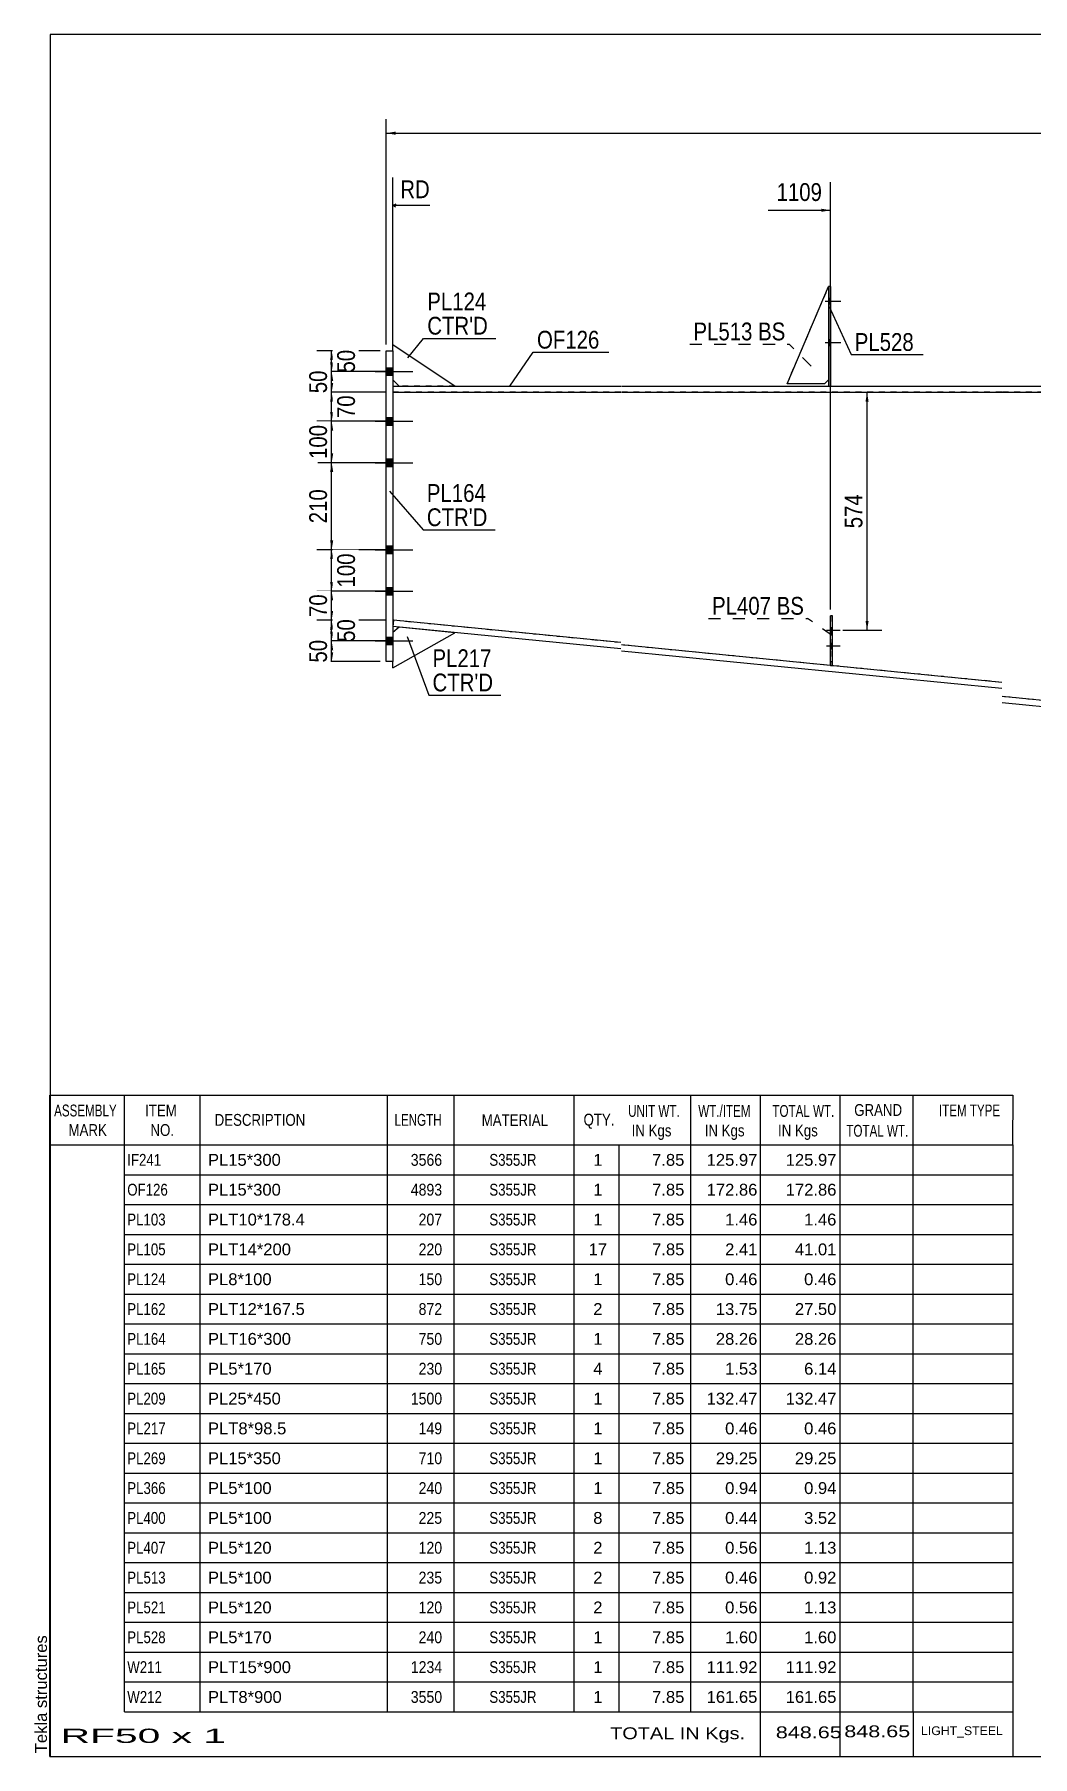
# Model space of a CAD drawing. Header units: millimetres. Extents: x -281 to 121, y -189 to 88.
# Drawn here: x -281.2 to -120.6, y -189.5 to 87.6 of the extents above; entities that cross this region are included whole.
import ezdxf

# ---------------------------------------------------------------- set-up
doc = ezdxf.new("R2010")
doc.units = ezdxf.units.MM
doc.linetypes.add('DXK_LINE_DOT1', pattern=[1.8814, 0.9407, -0.9407])
doc.linetypes.add('DXK_LINE_DOT2', pattern=[3.9198, 1.9599, -1.9599])
doc.styles.add('Arial', font='ARIAL.TTF', dxfattribs={"height": 0.2})
doc.styles.add('Arial Narrow', font='ARIALN.TTF', dxfattribs={"height": 0.2})

# ---------------------------------------------------------------- blocks, each defined once
blk = doc.blocks.new('Unknown-627303065-1211')
at = {"color": 5, "linetype": 'Continuous'}
for p, q in [((121.32, 87.56), (-278.68, 87.56)), ((-278.68, 87.56), (-278.68, -189.44)), ((121.32, -189.44), (121.32, 87.56)), ((-278.68, -189.44), (121.32, -189.44))]:
    blk.add_line(p, q, dxfattribs=at)
at = {"color": 174, "linetype": 'Continuous', "style": 'Arial'}
blk.add_text('Tekla structures', height=1.9102, rotation=90, dxfattribs=at).set_placement((-279.18, -188.94))
blk = doc.blocks.new('Part-627303065-1684 - 1661')
at = {"color": 2, "linetype": 'Continuous'}
for p, q in [((-160.09, 31.33), (-153.42, 47)), ((-154.09, 31.33), (-160.09, 31.33)), ((-153.42, 32), (-154.09, 31.33))]:
    blk.add_line(p, q, dxfattribs=at)
at = {"color": 7, "linetype": 'DXK_LINE_DOT1'}
blk.add_line((-153.42, 47), (-153.42, 32), dxfattribs=at)
blk = doc.blocks.new('Part-627303065-1983 - 1661')
at = {"color": 2, "linetype": 'Continuous'}
for p, q in [((-223.42, -6.68), (-223.52, -7.67)), ((-186.85, -11.29), (-223.52, -7.67)), ((-186.85, -10.28), (-223.42, -6.68)), ((-125.56, -16.67), (-186.75, -10.64)), ((-125.56, -17.68), (-186.75, -11.64)), ((-64.27, -24.99), (-125.46, -18.95)), ((-64.27, -25.99), (-125.46, -19.96)), ((-36.45, -30), (-64.17, -27.27)), ((-36.55, -31), (-64.17, -28.27)), ((-36.45, -30), (-36.55, -31))]:
    blk.add_line(p, q, dxfattribs=at)
blk = doc.blocks.new('Bolt-627303065-1712 - 1661')
at = {"linetype": 'Continuous'}
for points in [[(-153.08, 44.2), (-153.08, 45.13), (-153.42, 45.13), (-153.42, 44.2)], [(-153.08, 44.2), (-153.08, 45.13), (-153.42, 45.13), (-153.42, 44.2)], [(-153.08, 44.2), (-153.08, 45.13), (-153.42, 45.13), (-153.42, 44.2)], [(-153.08, 37.53), (-153.08, 38.47), (-153.42, 38.47), (-153.42, 37.53)], [(-153.08, 37.53), (-153.08, 38.47), (-153.42, 38.47), (-153.42, 37.53)], [(-153.08, 37.53), (-153.08, 38.47), (-153.42, 38.47), (-153.42, 37.53)]]:
    blk.add_hatch(color=3, dxfattribs=at).paths.add_polyline_path(points)
at = {"color": 3, "linetype": 'Continuous'}
for p, q in [((-153.95, 44.67), (-151.42, 44.67)), ((-153.95, 44.67), (-151.42, 44.67)), ((-153.95, 44.67), (-151.42, 44.67)), ((-153.42, 45.13), (-153.08, 45.13)), ((-153.42, 45.13), (-153.08, 45.13)), ((-153.42, 45.13), (-153.08, 45.13)), ((-153.42, 44.2), (-153.08, 44.2)), ((-153.42, 44.2), (-153.08, 44.2)), ((-153.42, 44.2), (-153.08, 44.2)), ((-153.95, 38), (-151.42, 38)), ((-153.95, 38), (-151.42, 38)), ((-153.95, 38), (-151.42, 38)), ((-153.42, 38.47), (-153.08, 38.47)), ((-153.42, 38.47), (-153.08, 38.47)), ((-153.42, 38.47), (-153.08, 38.47)), ((-153.42, 37.53), (-153.08, 37.53)), ((-153.42, 37.53), (-153.08, 37.53)), ((-153.42, 37.53), (-153.08, 37.53))]:
    blk.add_line(p, q, dxfattribs=at)
blk = doc.blocks.new('Bolt-627303065-1714 - 1661')
at = {"linetype": 'Continuous'}
for points in [[(-224.59, 33.93), (-224.59, 32.73), (-223.52, 32.73), (-223.52, 33.93)], [(-224.59, 33.93), (-224.59, 32.73), (-223.52, 32.73), (-223.52, 33.93)], [(-224.59, 25.93), (-224.59, 24.73), (-223.52, 24.73), (-223.52, 25.93)], [(-224.59, 25.93), (-224.59, 24.73), (-223.52, 24.73), (-223.52, 25.93)], [(-224.59, 19.27), (-224.59, 18.07), (-223.52, 18.07), (-223.52, 19.27)], [(-224.59, 19.27), (-224.59, 18.07), (-223.52, 18.07), (-223.52, 19.27)], [(-224.59, 5.27), (-224.59, 4.07), (-223.52, 4.07), (-223.52, 5.27)], [(-224.59, 5.27), (-224.59, 4.07), (-223.52, 4.07), (-223.52, 5.27)], [(-224.59, -1.4), (-224.59, -2.6), (-223.52, -2.6), (-223.52, -1.4)], [(-224.59, -1.4), (-224.59, -2.6), (-223.52, -2.6), (-223.52, -1.4)], [(-224.59, -9.4), (-224.59, -10.6), (-223.52, -10.6), (-223.52, -9.4)], [(-224.59, -9.4), (-224.59, -10.6), (-223.52, -10.6), (-223.52, -9.4)]]:
    blk.add_hatch(color=3, dxfattribs=at).paths.add_polyline_path(points)
at = {"color": 3, "linetype": 'Continuous'}
for p, q in [((-226.37, 33.33), (-220.32, 33.33)), ((-226.37, 33.33), (-220.32, 33.33)), ((-224.59, 33.93), (-223.52, 33.93)), ((-224.59, 33.93), (-223.52, 33.93)), ((-224.59, 32.73), (-223.52, 32.73)), ((-224.59, 32.73), (-223.52, 32.73)), ((-226.37, 25.33), (-220.32, 25.33)), ((-226.37, 25.33), (-220.32, 25.33)), ((-224.59, 25.93), (-223.52, 25.93)), ((-224.59, 25.93), (-223.52, 25.93)), ((-224.59, 24.73), (-223.52, 24.73)), ((-224.59, 24.73), (-223.52, 24.73)), ((-226.37, 18.67), (-220.32, 18.67)), ((-226.37, 18.67), (-220.32, 18.67)), ((-224.59, 19.27), (-223.52, 19.27)), ((-224.59, 19.27), (-223.52, 19.27)), ((-224.59, 18.07), (-223.52, 18.07)), ((-224.59, 18.07), (-223.52, 18.07)), ((-226.37, 4.67), (-220.32, 4.67)), ((-226.37, 4.67), (-220.32, 4.67)), ((-224.59, 5.27), (-223.52, 5.27)), ((-224.59, 5.27), (-223.52, 5.27)), ((-224.59, 4.07), (-223.52, 4.07)), ((-224.59, 4.07), (-223.52, 4.07)), ((-226.37, -2), (-220.32, -2)), ((-226.37, -2), (-220.32, -2)), ((-224.59, -1.4), (-223.52, -1.4)), ((-224.59, -1.4), (-223.52, -1.4)), ((-224.59, -2.6), (-223.52, -2.6)), ((-224.59, -2.6), (-223.52, -2.6)), ((-226.37, -10), (-220.32, -10)), ((-226.37, -10), (-220.32, -10)), ((-224.59, -9.4), (-223.52, -9.4)), ((-224.59, -9.4), (-223.52, -9.4)), ((-224.59, -10.6), (-223.52, -10.6)), ((-224.59, -10.6), (-223.52, -10.6))]:
    blk.add_line(p, q, dxfattribs=at)
blk = doc.blocks.new('Part-627303065-2241 - 1661')
at = {"color": 2, "linetype": 'Continuous'}
for p, q in [((-223.52, 31), (-186.85, 31)), ((-223.52, 31), (-223.52, 30)), ((-186.75, 31), (-125.56, 31)), ((-125.46, 31), (-64.27, 31)), ((-64.17, 31), (53.08, 31)), ((53.08, 31), (53.08, 30)), ((-223.52, 30), (-186.85, 30)), ((-186.75, 30), (-125.56, 30)), ((-125.46, 30), (-64.27, 30)), ((-64.17, 30), (53.08, 30))]:
    blk.add_line(p, q, dxfattribs=at)
blk = doc.blocks.new('Part-627303065-1764 - 1661')
at = {"color": 2, "linetype": 'Continuous'}
for p, q in [((-153.09, -13.95), (-153.09, -5.95)), ((-152.76, -5.95), (-153.09, -5.95)), ((-152.76, -13.95), (-152.76, -5.95)), ((-153.09, -13.95), (-152.76, -13.95))]:
    blk.add_line(p, q, dxfattribs=at)
at = {"color": 7, "linetype": 'DXK_LINE_DOT1'}
blk.add_line((-153.09, -13.29), (-152.76, -13.29), dxfattribs=at)
blk = doc.blocks.new('Part-627303065-2085 - 1661')
at = {"color": 2, "linetype": 'Continuous'}
for p, q in [((-224.59, 36.67), (-223.52, 36.67)), ((-224.59, -13.33), (-224.59, 36.67)), ((-223.52, 36.67), (-223.52, -13.33)), ((-223.52, -13.33), (-224.59, -13.33))]:
    blk.add_line(p, q, dxfattribs=at)
blk = doc.blocks.new('Part-627303065-1988 - 1661')
at = {"color": 2, "linetype": 'Continuous'}
for p, q in [((-153.08, 47), (-153.42, 47)), ((-153.42, 47), (-153.42, 31)), ((-153.08, 47), (-153.09, 31))]:
    blk.add_line(p, q, dxfattribs=at)
at = {"color": 7, "linetype": 'DXK_LINE_DOT1'}
blk.add_line((-153.42, 31), (-153.09, 31), dxfattribs=at)
blk = doc.blocks.new('Bolt-627303065-2243 - 1661')
at = {"color": 3, "linetype": 'DXK_LINE_DOT2'}
for p, q in [((-153.63, -8.28), (-152.76, -8.28)), ((-153.09, -7.82), (-152.76, -7.82)), ((-153.63, -10.82), (-152.76, -10.82)), ((-153.09, -8.75), (-152.76, -8.75)), ((-153.09, -10.35), (-152.76, -10.35)), ((-153.09, -11.29), (-152.76, -11.29))]:
    blk.add_line(p, q, dxfattribs=at)
blk = doc.blocks.new('Part-627303065-2051 - 1661')
at = {"color": 2, "linetype": 'Continuous'}
for p, q in [((-222.52, -7.78), (-223.52, -8.67)), ((-213.57, -8.7), (-222.52, -7.78)), ((-223.52, -14.34), (-213.57, -8.7)), ((-223.52, -14.34), (-223.52, -13.33))]:
    blk.add_line(p, q, dxfattribs=at)
at = {"color": 7, "linetype": 'DXK_LINE_DOT1'}
blk.add_line((-223.52, -8.67), (-223.52, -13.33), dxfattribs=at)
blk = doc.blocks.new('Part-627303065-2056 - 1661')
at = {"color": 2, "linetype": 'Continuous'}
for p, q in [((-223.52, 36.67), (-223.52, 37.67)), ((-223.52, 37.67), (-213.52, 31)), ((-223.52, 32), (-222.52, 31))]:
    blk.add_line(p, q, dxfattribs=at)
at = {"color": 7, "linetype": 'DXK_LINE_DOT1'}
for p, q in [((-223.52, 36.67), (-223.52, 32)), ((-213.52, 31), (-222.52, 31))]:
    blk.add_line(p, q, dxfattribs=at)
blk = doc.blocks.new('Part-627303065-2236 - 1661')
at = {"color": 7, "linetype": 'DXK_LINE_DOT1'}
for p, q in [((-186.85, 30), (-223.52, 30)), ((-223.52, 30), (-223.52, -6.67)), ((-125.56, 30), (-186.75, 30)), ((-64.27, 30), (-125.46, 30)), ((-36.45, 30), (-64.17, 30)), ((-36.45, -30), (-36.45, 30)), ((-186.85, -10.28), (-223.42, -6.68)), ((-125.56, -16.67), (-186.75, -10.64)), ((-64.27, -24.99), (-125.46, -18.95)), ((-36.45, -30), (-64.17, -27.27))]:
    blk.add_line(p, q, dxfattribs=at)
at = {"color": 2, "linetype": 'Continuous'}
blk.add_line((-223.52, -6.67), (-223.42, -6.68), dxfattribs=at)
blk = doc.blocks.new('Bolt-627303065-2244 - 1661')
at = {"linetype": 'Continuous'}
for points in [[(-152.76, -8.75), (-152.76, -7.82), (-153.09, -7.82), (-153.09, -8.75)], [(-152.76, -11.29), (-152.76, -10.35), (-153.09, -10.35), (-153.09, -11.29)]]:
    blk.add_hatch(color=3, dxfattribs=at).paths.add_polyline_path(points)
at = {"color": 3, "linetype": 'Continuous'}
for p, q in [((-153.73, -8.28), (-151.53, -8.28)), ((-153.09, -7.82), (-152.76, -7.82)), ((-153.73, -10.82), (-151.53, -10.82)), ((-153.09, -8.75), (-152.76, -8.75)), ((-153.09, -10.35), (-152.76, -10.35)), ((-153.09, -11.29), (-152.76, -11.29))]:
    blk.add_line(p, q, dxfattribs=at)
blk = doc.blocks.new('Part-627303065-2283 - 1661')
at = {"color": 7, "linetype": 'DXK_LINE_DOT1'}
for p, q in [((-160.09, 31.33), (-153.42, 47)), ((-154.09, 31.33), (-160.09, 31.33)), ((-153.42, 32), (-154.09, 31.33))]:
    blk.add_line(p, q, dxfattribs=at)
blk = doc.blocks.new('Part-627303065-2347 - 1661')
at = {"color": 7, "linetype": 'DXK_LINE_DOT1'}
for p, q in [((-153.09, -5.95), (-153.09, -13.95)), ((-152.76, -5.95), (-153.09, -5.95)), ((-152.76, -13.95), (-152.76, -5.95)), ((-153.09, -13.95), (-152.76, -13.95))]:
    blk.add_line(p, q, dxfattribs=at)
blk = doc.blocks.new('StraightDimension-627303065-11947 - 1661')
at = {"linetype": 'Continuous'}
for points in [[(-147.47, 28.5), (-147.22, 30), (-146.97, 28.5)], [(-146.97, -6.78), (-147.22, -8.28), (-147.47, -6.78)]]:
    blk.add_hatch(color=7, dxfattribs=at).paths.add_polyline_path(points)
at = {"color": 7, "linetype": 'Continuous'}
for p, q in [((-151.14, 30), (-144.82, 30)), ((-147.22, -8.28), (-147.22, 30)), ((-151.14, -8.28), (-144.82, -8.28))]:
    blk.add_line(p, q, dxfattribs=at)
at = {"color": 0}
blk.add_wipeout([(-147.37, 14.2), (-151.57, 14.2), (-151.57, 7.52), (-147.37, 7.52)], dxfattribs=at)
at = {"color": 3, "style": 'Arial Narrow'}
blk.add_text('574', height=2.863, rotation=90.0002, dxfattribs=at).set_placement((-147.97, 8.12))
blk = doc.blocks.new('StraightDimension-627303065-2554 - 1661')
at = {"linetype": 'Continuous'}
for points in [[(-223.09, 71.42), (-224.59, 71.67), (-223.09, 71.92)], [(61.07, 71.92), (62.57, 71.67), (61.07, 71.42)]]:
    blk.add_hatch(color=7, dxfattribs=at).paths.add_polyline_path(points)
at = {"color": 7, "linetype": 'Continuous'}
for p, q in [((-224.59, 37.67), (-224.59, 73.92)), ((62.57, -14.94), (62.57, 73.92)), ((-224.59, 71.67), (62.57, 71.67))]:
    blk.add_line(p, q, dxfattribs=at)
at = {"color": 0}
blk.add_wipeout([(-76.75, 71.82), (-76.75, 76.02), (-85.26, 76.02), (-85.26, 71.82)], dxfattribs=at)
at = {"color": 3, "style": 'Arial Narrow'}
blk.add_text('5052', height=2.863, dxfattribs=at).set_placement((-84.66, 72.42))
blk = doc.blocks.new('StraightDimension-627303065-11194 - 1661')
at = {"linetype": 'Continuous'}
for points in [[(-233.62, 28.5), (-233.37, 30), (-233.12, 28.5)], [(-233.12, 26.83), (-233.37, 25.33), (-233.62, 26.83)]]:
    blk.add_hatch(color=7, dxfattribs=at).paths.add_polyline_path(points)
at = {"color": 7, "linetype": 'Continuous'}
for p, q in [((-224.52, 30), (-235.77, 30)), ((-233.37, 25.33), (-233.37, 30)), ((-224.34, 25.33), (-235.77, 25.33))]:
    blk.add_line(p, q, dxfattribs=at)
at = {"color": 0}
blk.add_wipeout([(-229.02, 30.09), (-233.22, 30.09), (-233.22, 25.24), (-229.02, 25.24)], dxfattribs=at)
at = {"color": 3, "style": 'Arial Narrow'}
blk.add_text('70', height=2.863, rotation=90.0002, dxfattribs=at).set_placement((-229.62, 25.84))
blk = doc.blocks.new('StraightDimension-627303065-11192 - 1661')
at = {"linetype": 'Continuous'}
for points in [[(-233.62, 35.17), (-233.37, 36.67), (-233.12, 35.17)], [(-233.12, 34.83), (-233.37, 33.33), (-233.62, 34.83)]]:
    blk.add_hatch(color=7, dxfattribs=at).paths.add_polyline_path(points)
at = {"color": 7, "linetype": 'Continuous'}
for p, q in [((-225.59, 36.67), (-235.77, 36.67)), ((-233.37, 33.33), (-233.37, 36.67)), ((-223.83, 33.33), (-235.77, 33.33))]:
    blk.add_line(p, q, dxfattribs=at)
at = {"color": 0}
blk.add_wipeout([(-229.02, 37.43), (-233.22, 37.43), (-233.22, 32.57), (-229.02, 32.57)], dxfattribs=at)
at = {"color": 3, "style": 'Arial Narrow'}
blk.add_text('50', height=2.863, rotation=90.0002, dxfattribs=at).set_placement((-229.62, 33.17))
blk = doc.blocks.new('StraightDimension-627303065-11193 - 1661')
at = {"linetype": 'Continuous'}
for points in [[(-233.62, 31.83), (-233.37, 33.33), (-233.12, 31.83)], [(-233.12, 31.5), (-233.37, 30), (-233.62, 31.5)]]:
    blk.add_hatch(color=7, dxfattribs=at).paths.add_polyline_path(points)
at = {"color": 7, "linetype": 'Continuous'}
for p, q in [((-223.83, 33.33), (-235.62, 33.33)), ((-233.37, 30), (-233.37, 33.33)), ((-224.52, 30), (-235.62, 30))]:
    blk.add_line(p, q, dxfattribs=at)
at = {"color": 0}
blk.add_wipeout([(-233.52, 34.09), (-237.72, 34.09), (-237.72, 29.24), (-233.52, 29.24)], dxfattribs=at)
at = {"color": 3, "style": 'Arial Narrow'}
blk.add_text('50', height=2.863, rotation=90.0002, dxfattribs=at).set_placement((-234.12, 29.84))
blk = doc.blocks.new('StraightDimension-627303065-11195 - 1661')
at = {"linetype": 'Continuous'}
for points in [[(-233.62, 23.83), (-233.37, 25.33), (-233.12, 23.83)], [(-233.12, 20.17), (-233.37, 18.67), (-233.62, 20.17)]]:
    blk.add_hatch(color=7, dxfattribs=at).paths.add_polyline_path(points)
at = {"color": 7, "linetype": 'Continuous'}
for p, q in [((-224.34, 25.33), (-235.62, 25.33)), ((-233.37, 18.67), (-233.37, 25.33)), ((-224.34, 18.67), (-235.62, 18.67))]:
    blk.add_line(p, q, dxfattribs=at)
at = {"color": 0}
blk.add_wipeout([(-233.52, 25.34), (-237.72, 25.34), (-237.72, 18.66), (-233.52, 18.66)], dxfattribs=at)
at = {"color": 3, "style": 'Arial Narrow'}
blk.add_text('100', height=2.863, rotation=90.0002, dxfattribs=at).set_placement((-234.12, 19.26))
blk = doc.blocks.new('StraightDimension-627303065-11196 - 1661')
at = {"linetype": 'Continuous'}
for points in [[(-233.62, 17.17), (-233.37, 18.67), (-233.12, 17.17)], [(-233.12, 6.17), (-233.37, 4.67), (-233.62, 6.17)]]:
    blk.add_hatch(color=7, dxfattribs=at).paths.add_polyline_path(points)
at = {"color": 7, "linetype": 'Continuous'}
for p, q in [((-224.34, 18.67), (-235.62, 18.67)), ((-233.37, 4.67), (-233.37, 18.67)), ((-224.34, 4.67), (-235.62, 4.67))]:
    blk.add_line(p, q, dxfattribs=at)
at = {"color": 0}
blk.add_wipeout([(-233.52, 15.01), (-237.72, 15.01), (-237.72, 8.32), (-233.52, 8.32)], dxfattribs=at)
at = {"color": 3, "style": 'Arial Narrow'}
blk.add_text('210', height=2.863, rotation=90.0002, dxfattribs=at).set_placement((-234.12, 8.92))
blk = doc.blocks.new('StraightDimension-627303065-11197 - 1661')
at = {"linetype": 'Continuous'}
for points in [[(-233.62, 3.17), (-233.37, 4.67), (-233.12, 3.17)], [(-233.12, -0.5), (-233.37, -2), (-233.62, -0.5)]]:
    blk.add_hatch(color=7, dxfattribs=at).paths.add_polyline_path(points)
at = {"color": 7, "linetype": 'Continuous'}
for p, q in [((-224.34, 4.67), (-235.77, 4.67)), ((-233.37, -2), (-233.37, 4.67)), ((-224.34, -2), (-235.77, -2))]:
    blk.add_line(p, q, dxfattribs=at)
at = {"color": 0}
blk.add_wipeout([(-229.02, 4.68), (-233.22, 4.68), (-233.22, -2.01), (-229.02, -2.01)], dxfattribs=at)
at = {"color": 3, "style": 'Arial Narrow'}
blk.add_text('100', height=2.863, rotation=90.0002, dxfattribs=at).set_placement((-229.62, -1.41))
blk = doc.blocks.new('StraightDimension-627303065-11198 - 1661')
at = {"linetype": 'Continuous'}
for points in [[(-233.62, -3.5), (-233.37, -2), (-233.12, -3.5)], [(-233.12, -5.17), (-233.37, -6.67), (-233.62, -5.17)]]:
    blk.add_hatch(color=7, dxfattribs=at).paths.add_polyline_path(points)
at = {"color": 7, "linetype": 'Continuous'}
for p, q in [((-224.34, -2), (-235.62, -2)), ((-233.37, -6.67), (-233.37, -2)), ((-224.52, -6.67), (-235.62, -6.67))]:
    blk.add_line(p, q, dxfattribs=at)
at = {"color": 0}
blk.add_wipeout([(-233.52, -1.91), (-237.72, -1.91), (-237.72, -6.76), (-233.52, -6.76)], dxfattribs=at)
at = {"color": 3, "style": 'Arial Narrow'}
blk.add_text('70', height=2.863, rotation=90.0002, dxfattribs=at).set_placement((-234.12, -6.16))
blk = doc.blocks.new('StraightDimension-627303065-11199 - 1661')
at = {"linetype": 'Continuous'}
for points in [[(-233.62, -8.17), (-233.37, -6.67), (-233.12, -8.17)], [(-233.12, -8.5), (-233.37, -10), (-233.62, -8.5)]]:
    blk.add_hatch(color=7, dxfattribs=at).paths.add_polyline_path(points)
at = {"color": 7, "linetype": 'Continuous'}
for p, q in [((-224.52, -6.67), (-235.77, -6.67)), ((-233.37, -10), (-233.37, -6.67)), ((-224.34, -10), (-235.77, -10))]:
    blk.add_line(p, q, dxfattribs=at)
at = {"color": 0}
blk.add_wipeout([(-229.02, -5.91), (-233.22, -5.91), (-233.22, -10.76), (-229.02, -10.76)], dxfattribs=at)
at = {"color": 3, "style": 'Arial Narrow'}
blk.add_text('50', height=2.863, rotation=90.0002, dxfattribs=at).set_placement((-229.62, -10.16))
blk = doc.blocks.new('StraightDimension-627303065-11200 - 1661')
at = {"linetype": 'Continuous'}
for points in [[(-233.62, -11.5), (-233.37, -10), (-233.12, -11.5)], [(-233.12, -11.83), (-233.37, -13.33), (-233.62, -11.83)]]:
    blk.add_hatch(color=7, dxfattribs=at).paths.add_polyline_path(points)
at = {"color": 7, "linetype": 'Continuous'}
for p, q in [((-224.34, -10), (-235.62, -10)), ((-233.37, -13.33), (-233.37, -10)), ((-225.59, -13.33), (-235.62, -13.33))]:
    blk.add_line(p, q, dxfattribs=at)
at = {"color": 0}
blk.add_wipeout([(-233.52, -9.24), (-237.72, -9.24), (-237.72, -14.09), (-233.52, -14.09)], dxfattribs=at)
at = {"color": 3, "style": 'Arial Narrow'}
blk.add_text('50', height=2.863, rotation=90.0002, dxfattribs=at).set_placement((-234.12, -13.49))
blk = doc.blocks.new('StraightDimension-627303065-11883 - 1661')
at = {"linetype": 'Continuous'}
blk.add_hatch(color=7, dxfattribs=at).paths.add_polyline_path([(-154.59, 59.52), (-153.09, 59.27), (-154.59, 59.02)])
at = {"color": 7, "linetype": 'Continuous'}
for p, q in [((-153.09, -4.95), (-153.09, 63.77)), ((-163.15, 59.27), (-153.09, 59.27))]:
    blk.add_line(p, q, dxfattribs=at)
at = {"color": 0, "linetype": 'Continuous'}
blk.add_wipeout([(-216.99, 60.62), (-216.99, 64.82), (-222.93, 64.82), (-222.93, 60.62)], dxfattribs=at)
at = {"color": 7, "linetype": 'Continuous'}
for p, q in [((-223.52, 37.67), (-223.52, 64.52)), ((-223.02, 60.27), (-223.52, 60.02)), ((-223.02, 59.77), (-223.52, 60.02)), ((-217.59, 60.02), (-223.52, 60.02))]:
    blk.add_line(p, q, dxfattribs=at)
at = {"color": 3, "linetype": 'Continuous', "style": 'Arial Narrow'}
blk.add_text('RD', height=2.863, dxfattribs=at).set_placement((-222.33, 61.22))
at = {"color": 0}
blk.add_wipeout([(-153.87, 60.17), (-153.87, 64.37), (-162.38, 64.37), (-162.38, 60.17)], dxfattribs=at)
at = {"color": 3, "style": 'Arial Narrow'}
blk.add_text('1109', height=2.863, dxfattribs=at).set_placement((-161.78, 60.77))
blk = doc.blocks.new('CBS_BOM-627303065-15359')
at = {"color": 7, "linetype": 'Continuous'}
for p, q in [((-278.72, -91.07), (-278.72, -83.07)), ((-278.71, -83.07), (-123.79, -83.07)), ((-266.72, -91.07), (-266.72, -83.07)), ((-254.53, -91.07), (-254.53, -83.07)), ((-224.36, -91.07), (-224.36, -83.07)), ((-213.68, -91.07), (-213.68, -83.07)), ((-194.36, -91.07), (-194.36, -83.07)), ((-175.56, -91.07), (-175.56, -83.07)), ((-164.35, -91.07), (-164.35, -83.07)), ((-151.57, -91.07), (-151.57, -83.07)), ((-139.81, -91.07), (-139.81, -83.07)), ((-123.79, -83.08), (-123.8, -91.06)), ((-278.72, -91.07), (-123.79, -91.07)), ((-278.72, -95.87), (-278.72, -91.07)), ((-266.72, -95.87), (-266.72, -91.07)), ((-254.53, -95.87), (-254.53, -91.07)), ((-224.36, -95.87), (-224.36, -91.07)), ((-213.68, -95.87), (-213.68, -91.07)), ((-194.36, -95.87), (-194.36, -91.07)), ((-187.1, -95.87), (-187.1, -91.07)), ((-175.56, -95.87), (-175.56, -91.07)), ((-164.35, -95.87), (-164.35, -91.07)), ((-151.57, -95.87), (-151.57, -91.07)), ((-139.8, -95.87), (-139.8, -91.07)), ((-123.79, -91.08), (-123.79, -95.87)), ((-278.72, -100.67), (-278.72, -95.87)), ((-266.72, -95.87), (-123.79, -95.87)), ((-266.72, -100.67), (-266.72, -95.87)), ((-254.53, -100.67), (-254.53, -95.87)), ((-224.36, -100.67), (-224.36, -95.87)), ((-213.68, -100.67), (-213.68, -95.87)), ((-194.36, -100.67), (-194.36, -95.87)), ((-187.1, -100.67), (-187.1, -95.87)), ((-175.56, -100.67), (-175.56, -95.87)), ((-164.35, -100.67), (-164.35, -95.87)), ((-151.57, -100.67), (-151.57, -95.87)), ((-139.8, -100.67), (-139.8, -95.87)), ((-123.79, -95.88), (-123.79, -100.67)), ((-278.72, -105.47), (-278.72, -100.67)), ((-266.72, -100.67), (-123.79, -100.67)), ((-266.72, -105.47), (-266.72, -100.67)), ((-254.53, -105.47), (-254.53, -100.67)), ((-224.36, -105.47), (-224.36, -100.67)), ((-213.68, -105.47), (-213.68, -100.67)), ((-194.36, -105.47), (-194.36, -100.67)), ((-187.1, -105.47), (-187.1, -100.67)), ((-175.56, -105.47), (-175.56, -100.67)), ((-164.35, -105.47), (-164.35, -100.67)), ((-151.57, -105.47), (-151.57, -100.67)), ((-139.8, -105.47), (-139.8, -100.67)), ((-123.79, -100.68), (-123.79, -105.47)), ((-278.72, -110.27), (-278.72, -105.47)), ((-266.72, -105.47), (-123.79, -105.47)), ((-266.72, -110.27), (-266.72, -105.47)), ((-254.53, -110.27), (-254.53, -105.47)), ((-224.36, -110.27), (-224.36, -105.47)), ((-213.68, -110.27), (-213.68, -105.47)), ((-194.36, -110.27), (-194.36, -105.47)), ((-187.1, -110.27), (-187.1, -105.47)), ((-175.56, -110.27), (-175.56, -105.47)), ((-164.35, -110.27), (-164.35, -105.47)), ((-151.57, -110.27), (-151.57, -105.47)), ((-139.8, -110.27), (-139.8, -105.47)), ((-123.79, -105.48), (-123.79, -110.27)), ((-278.72, -115.07), (-278.72, -110.27)), ((-266.72, -110.27), (-123.79, -110.27)), ((-266.72, -115.07), (-266.72, -110.27)), ((-254.53, -115.07), (-254.53, -110.27)), ((-224.36, -115.07), (-224.36, -110.27)), ((-213.68, -115.07), (-213.68, -110.27)), ((-194.36, -115.07), (-194.36, -110.27)), ((-187.1, -115.07), (-187.1, -110.27)), ((-175.56, -115.07), (-175.56, -110.27)), ((-164.35, -115.07), (-164.35, -110.27)), ((-151.57, -115.07), (-151.57, -110.27)), ((-139.8, -115.07), (-139.8, -110.27)), ((-123.79, -110.28), (-123.79, -115.07)), ((-278.72, -119.87), (-278.72, -115.07)), ((-266.72, -115.07), (-123.79, -115.07)), ((-266.72, -119.87), (-266.72, -115.07)), ((-254.53, -119.87), (-254.53, -115.07)), ((-224.36, -119.87), (-224.36, -115.07)), ((-213.68, -119.87), (-213.68, -115.07)), ((-194.36, -119.87), (-194.36, -115.07)), ((-187.1, -119.87), (-187.1, -115.07)), ((-175.56, -119.87), (-175.56, -115.07)), ((-164.35, -119.87), (-164.35, -115.07)), ((-151.57, -119.87), (-151.57, -115.07)), ((-139.8, -119.87), (-139.8, -115.07)), ((-123.79, -115.08), (-123.79, -119.87)), ((-278.72, -124.67), (-278.72, -119.87)), ((-266.72, -119.87), (-123.79, -119.87)), ((-266.72, -124.67), (-266.72, -119.87)), ((-254.53, -124.67), (-254.53, -119.87)), ((-224.36, -124.67), (-224.36, -119.87)), ((-213.68, -124.67), (-213.68, -119.87)), ((-194.36, -124.67), (-194.36, -119.87)), ((-187.1, -124.67), (-187.1, -119.87)), ((-175.56, -124.67), (-175.56, -119.87)), ((-164.35, -124.67), (-164.35, -119.87)), ((-151.57, -124.67), (-151.57, -119.87)), ((-139.8, -124.67), (-139.8, -119.87)), ((-123.79, -119.88), (-123.79, -124.67)), ((-278.72, -129.47), (-278.72, -124.67)), ((-266.72, -124.67), (-123.79, -124.67)), ((-266.72, -129.47), (-266.72, -124.67)), ((-254.53, -129.47), (-254.53, -124.67)), ((-224.36, -129.47), (-224.36, -124.67)), ((-213.68, -129.47), (-213.68, -124.67)), ((-194.36, -129.47), (-194.36, -124.67)), ((-187.1, -129.47), (-187.1, -124.67)), ((-175.56, -129.47), (-175.56, -124.67)), ((-164.35, -129.47), (-164.35, -124.67)), ((-151.57, -129.47), (-151.57, -124.67)), ((-139.8, -129.47), (-139.8, -124.67)), ((-123.79, -124.68), (-123.79, -129.47)), ((-278.72, -134.27), (-278.72, -129.47)), ((-266.72, -129.47), (-123.79, -129.47)), ((-266.72, -134.27), (-266.72, -129.47)), ((-254.53, -134.27), (-254.53, -129.47)), ((-224.36, -134.27), (-224.36, -129.47)), ((-213.68, -134.27), (-213.68, -129.47)), ((-194.36, -134.27), (-194.36, -129.47)), ((-187.1, -134.27), (-187.1, -129.47)), ((-175.56, -134.27), (-175.56, -129.47)), ((-164.35, -134.27), (-164.35, -129.47)), ((-151.57, -134.27), (-151.57, -129.47)), ((-139.8, -134.27), (-139.8, -129.47)), ((-123.79, -129.48), (-123.79, -134.27)), ((-278.72, -139.07), (-278.72, -134.27)), ((-266.72, -134.27), (-123.79, -134.27)), ((-266.72, -139.07), (-266.72, -134.27)), ((-254.53, -139.07), (-254.53, -134.27)), ((-224.36, -139.07), (-224.36, -134.27)), ((-213.68, -139.07), (-213.68, -134.27)), ((-194.36, -139.07), (-194.36, -134.27)), ((-187.1, -139.07), (-187.1, -134.27)), ((-175.56, -139.07), (-175.56, -134.27)), ((-164.35, -139.07), (-164.35, -134.27)), ((-151.57, -139.07), (-151.57, -134.27)), ((-139.8, -139.07), (-139.8, -134.27)), ((-123.79, -134.28), (-123.79, -139.07)), ((-278.72, -143.87), (-278.72, -139.07)), ((-266.72, -139.07), (-123.79, -139.07)), ((-266.72, -143.87), (-266.72, -139.07)), ((-254.53, -143.87), (-254.53, -139.07)), ((-224.36, -143.87), (-224.36, -139.07)), ((-213.68, -143.87), (-213.68, -139.07)), ((-194.36, -143.87), (-194.36, -139.07)), ((-187.1, -143.87), (-187.1, -139.07)), ((-175.56, -143.87), (-175.56, -139.07)), ((-164.35, -143.87), (-164.35, -139.07)), ((-151.57, -143.87), (-151.57, -139.07)), ((-139.8, -143.87), (-139.8, -139.07)), ((-123.79, -139.08), (-123.79, -143.87)), ((-278.72, -148.67), (-278.72, -143.87)), ((-266.72, -143.87), (-123.79, -143.87)), ((-266.72, -148.67), (-266.72, -143.87)), ((-254.53, -148.67), (-254.53, -143.87)), ((-224.36, -148.67), (-224.36, -143.87)), ((-213.68, -148.67), (-213.68, -143.87)), ((-194.36, -148.67), (-194.36, -143.87)), ((-187.1, -148.67), (-187.1, -143.87)), ((-175.56, -148.67), (-175.56, -143.87)), ((-164.35, -148.67), (-164.35, -143.87)), ((-151.57, -148.67), (-151.57, -143.87)), ((-139.8, -148.67), (-139.8, -143.87)), ((-123.79, -143.88), (-123.79, -148.67)), ((-278.72, -153.47), (-278.72, -148.67)), ((-266.72, -148.67), (-123.79, -148.67)), ((-266.72, -153.47), (-266.72, -148.67)), ((-254.53, -153.47), (-254.53, -148.67)), ((-224.36, -153.47), (-224.36, -148.67)), ((-213.68, -153.47), (-213.68, -148.67)), ((-194.36, -153.47), (-194.36, -148.67)), ((-187.1, -153.47), (-187.1, -148.67)), ((-175.56, -153.47), (-175.56, -148.67)), ((-164.35, -153.47), (-164.35, -148.67)), ((-151.57, -153.47), (-151.57, -148.67)), ((-139.8, -153.47), (-139.8, -148.67)), ((-123.79, -148.68), (-123.79, -153.47)), ((-278.72, -158.27), (-278.72, -153.47)), ((-266.72, -153.47), (-123.79, -153.47)), ((-266.72, -158.27), (-266.72, -153.47)), ((-254.53, -158.27), (-254.53, -153.47)), ((-224.36, -158.27), (-224.36, -153.47)), ((-213.68, -158.27), (-213.68, -153.47)), ((-194.36, -158.27), (-194.36, -153.47)), ((-187.1, -158.27), (-187.1, -153.47)), ((-175.56, -158.27), (-175.56, -153.47)), ((-164.35, -158.27), (-164.35, -153.47)), ((-151.57, -158.27), (-151.57, -153.47)), ((-139.8, -158.27), (-139.8, -153.47)), ((-123.79, -153.48), (-123.79, -158.27)), ((-278.72, -163.07), (-278.72, -158.27)), ((-266.72, -158.27), (-123.79, -158.27)), ((-266.72, -163.07), (-266.72, -158.27)), ((-254.53, -163.07), (-254.53, -158.27)), ((-224.36, -163.07), (-224.36, -158.27)), ((-213.68, -163.07), (-213.68, -158.27)), ((-194.36, -163.07), (-194.36, -158.27)), ((-187.1, -163.07), (-187.1, -158.27)), ((-175.56, -163.07), (-175.56, -158.27)), ((-164.35, -163.07), (-164.35, -158.27)), ((-151.57, -163.07), (-151.57, -158.27)), ((-139.8, -163.07), (-139.8, -158.27)), ((-123.79, -158.28), (-123.79, -163.07)), ((-278.72, -167.87), (-278.72, -163.07)), ((-266.72, -163.07), (-123.79, -163.07)), ((-266.72, -167.87), (-266.72, -163.07)), ((-254.53, -167.87), (-254.53, -163.07)), ((-224.36, -167.87), (-224.36, -163.07)), ((-213.68, -167.87), (-213.68, -163.07)), ((-194.36, -167.87), (-194.36, -163.07)), ((-187.1, -167.87), (-187.1, -163.07)), ((-175.56, -167.87), (-175.56, -163.07)), ((-164.35, -167.87), (-164.35, -163.07)), ((-151.57, -167.87), (-151.57, -163.07)), ((-139.8, -167.87), (-139.8, -163.07)), ((-123.79, -163.08), (-123.79, -167.87)), ((-278.72, -172.67), (-278.72, -167.87)), ((-266.72, -167.87), (-123.79, -167.87)), ((-266.72, -172.67), (-266.72, -167.87)), ((-254.53, -172.67), (-254.53, -167.87)), ((-224.36, -172.67), (-224.36, -167.87)), ((-213.68, -172.67), (-213.68, -167.87)), ((-194.36, -172.67), (-194.36, -167.87)), ((-187.1, -172.67), (-187.1, -167.87)), ((-175.56, -172.67), (-175.56, -167.87)), ((-164.35, -172.67), (-164.35, -167.87)), ((-151.57, -172.67), (-151.57, -167.87)), ((-139.8, -172.67), (-139.8, -167.87)), ((-123.79, -167.88), (-123.79, -172.67)), ((-278.72, -177.47), (-278.72, -172.67)), ((-266.72, -172.67), (-123.79, -172.67)), ((-266.72, -177.47), (-266.72, -172.67)), ((-254.53, -177.47), (-254.53, -172.67)), ((-224.36, -177.47), (-224.36, -172.67)), ((-213.68, -177.47), (-213.68, -172.67)), ((-194.36, -177.47), (-194.36, -172.67)), ((-187.1, -177.47), (-187.1, -172.67)), ((-175.56, -177.47), (-175.56, -172.67)), ((-164.35, -177.47), (-164.35, -172.67)), ((-151.57, -177.47), (-151.57, -172.67)), ((-139.8, -177.47), (-139.8, -172.67)), ((-123.79, -172.68), (-123.79, -177.47)), ((-278.72, -182.27), (-278.72, -177.47)), ((-266.72, -177.47), (-123.79, -177.47)), ((-266.72, -182.27), (-266.72, -177.47)), ((-254.53, -182.27), (-254.53, -177.47)), ((-224.36, -182.27), (-224.36, -177.47)), ((-213.68, -182.27), (-213.68, -177.47)), ((-194.36, -182.27), (-194.36, -177.47)), ((-187.1, -182.27), (-187.1, -177.47)), ((-175.56, -182.27), (-175.56, -177.47)), ((-164.35, -182.27), (-164.35, -177.47)), ((-151.57, -182.27), (-151.57, -177.47)), ((-139.8, -182.27), (-139.8, -177.47)), ((-123.79, -177.48), (-123.79, -182.27)), ((-278.72, -189.47), (-278.72, -182.29)), ((-266.72, -182.27), (-123.79, -182.27)), ((-164.35, -189.47), (-164.35, -182.29)), ((-151.57, -189.47), (-151.57, -182.29)), ((-139.76, -189.47), (-139.76, -182.29)), ((-123.79, -182.27), (-123.79, -189.47)), ((-278.72, -189.47), (-123.79, -189.47))]:
    blk.add_line(p, q, dxfattribs=at)
at = {"color": 3, "linetype": 'Continuous', "style": 'Arial'}
for s, height, width, p in [('ASSEMBLY', 1.91, 0.7, (-278.03, -86.5)), ('ITEM', 1.91, 0.8, (-263.39, -86.5)), ('UNIT WT.', 1.91, 0.7, (-185.67, -86.57)), ('WT./ITEM', 1.91, 0.7, (-174.38, -86.57)), ('TOTAL WT.', 1.91, 0.7, (-162.45, -86.57)), ('GRAND', 1.91, 0.8, (-149.29, -86.42)), ('ITEM TYPE', 1.91, 0.7, (-135.66, -86.49)), ('MARK', 1.91, 0.8, (-275.71, -89.64)), ('NO.', 1.91, 0.8, (-262.53, -89.64)), ('DESCRIPTION', 1.9102, 0.8, (-252.2, -88.01)), ('LENGTH', 1.91, 0.7, (-223.26, -88.01)), ('MATERIAL', 1.91, 0.8, (-209.23, -88.05)), ('QTY.', 1.91, 0.8, (-192.84, -87.97)), ('IN Kgs', 1.91, 0.8, (-185.1, -89.71)), ('IN Kgs', 1.91, 0.8, (-173.34, -89.71)), ('IN Kgs', 1.91, 0.8, (-161.55, -89.71)), ('TOTAL WT.', 1.91, 0.7, (-150.55, -89.76))]:
    blk.add_text(s, height=height, dxfattribs=dict(at, width=width)).set_placement(p)
at = {"color": 7, "linetype": 'Continuous', "style": 'Arial'}
for s, width, p in [('IF241', 0.8, (-266.26, -94.44)), ('3566', 0.85, (-220.64, -94.44)), ('S355JR', 0.8, (-208, -94.44)), ('OF126', 0.8, (-266.26, -99.24)), ('4893', 0.85, (-220.64, -99.24)), ('S355JR', 0.8, (-208, -99.24)), ('PL103', 0.8, (-266.26, -104.04)), ('207', 0.85, (-219.38, -104.04)), ('S355JR', 0.8, (-208, -104.04)), ('PL105', 0.8, (-266.26, -108.84)), ('220', 0.85, (-219.38, -108.84)), ('S355JR', 0.8, (-208, -108.84)), ('PL124', 0.8, (-266.26, -113.64)), ('150', 0.85, (-219.38, -113.64)), ('S355JR', 0.8, (-208, -113.64)), ('PL162', 0.8, (-266.26, -118.44)), ('872', 0.85, (-219.38, -118.44)), ('S355JR', 0.8, (-208, -118.44)), ('PL164', 0.8, (-266.26, -123.24)), ('750', 0.85, (-219.38, -123.24)), ('S355JR', 0.8, (-208, -123.24)), ('PL165', 0.8, (-266.26, -128.04)), ('230', 0.85, (-219.38, -128.04)), ('S355JR', 0.8, (-208, -128.04)), ('PL209', 0.8, (-266.26, -132.84)), ('1500', 0.85, (-220.64, -132.84)), ('S355JR', 0.8, (-208, -132.84)), ('PL217', 0.8, (-266.26, -137.64)), ('149', 0.85, (-219.38, -137.64)), ('S355JR', 0.8, (-208, -137.64)), ('PL269', 0.8, (-266.26, -142.44)), ('710', 0.85, (-219.38, -142.44)), ('S355JR', 0.8, (-208, -142.44)), ('PL366', 0.8, (-266.26, -147.24)), ('240', 0.85, (-219.38, -147.24)), ('S355JR', 0.8, (-208, -147.24)), ('PL400', 0.8, (-266.26, -152.04)), ('225', 0.85, (-219.38, -152.04)), ('S355JR', 0.8, (-208, -152.04)), ('PL407', 0.8, (-266.26, -156.84)), ('120', 0.85, (-219.38, -156.84)), ('S355JR', 0.8, (-208, -156.84)), ('PL513', 0.8, (-266.26, -161.64)), ('235', 0.85, (-219.38, -161.64)), ('S355JR', 0.8, (-208, -161.64)), ('PL521', 0.8, (-266.26, -166.44)), ('120', 0.85, (-219.38, -166.44)), ('S355JR', 0.8, (-208, -166.44)), ('PL528', 0.8, (-266.26, -171.24)), ('240', 0.85, (-219.38, -171.24)), ('S355JR', 0.8, (-208, -171.24)), ('W211', 0.8, (-266.26, -176.04)), ('1234', 0.85, (-220.64, -176.04)), ('S355JR', 0.8, (-208, -176.04)), ('W212', 0.8, (-266.26, -180.84)), ('3550', 0.85, (-220.64, -180.84)), ('S355JR', 0.8, (-208, -180.84))]:
    blk.add_text(s, height=1.91, dxfattribs=dict(at, width=width)).set_placement(p)
for s, height, p in [('PL15*300', 1.91, (-253.27, -94.44)), ('1', 1.91, (-191.28, -94.44)), ('7.85', 1.91, (-181.81, -94.44)), ('125.97', 1.91, (-173.03, -94.44)), ('125.97', 1.91, (-160.31, -94.44)), ('PL15*300', 1.91, (-253.27, -99.24)), ('1', 1.91, (-191.28, -99.24)), ('7.85', 1.91, (-181.81, -99.24)), ('172.86', 1.91, (-173.03, -99.24)), ('172.86', 1.91, (-160.31, -99.24)), ('PLT10*178.4', 1.9102, (-253.27, -104.04)), ('1', 1.91, (-191.28, -104.04)), ('7.85', 1.91, (-181.81, -104.04)), ('1.46', 1.91, (-170.06, -104.04)), ('1.46', 1.91, (-157.35, -104.04)), ('PLT14*200', 1.91, (-253.27, -108.84)), ('17', 1.91, (-192.02, -108.84)), ('7.85', 1.91, (-181.81, -108.84)), ('2.41', 1.91, (-170.06, -108.84)), ('41.01', 1.91, (-158.83, -108.84)), ('PL8*100', 1.91, (-253.27, -113.64)), ('1', 1.91, (-191.28, -113.64)), ('7.85', 1.91, (-181.81, -113.64)), ('0.46', 1.91, (-170.06, -113.64)), ('0.46', 1.91, (-157.35, -113.64)), ('PLT12*167.5', 1.9102, (-253.27, -118.44)), ('2', 1.91, (-191.28, -118.44)), ('7.85', 1.91, (-181.81, -118.44)), ('13.75', 1.91, (-171.55, -118.44)), ('27.50', 1.91, (-158.83, -118.44)), ('PLT16*300', 1.91, (-253.27, -123.24)), ('1', 1.91, (-191.28, -123.24)), ('7.85', 1.91, (-181.81, -123.24)), ('28.26', 1.91, (-171.55, -123.24)), ('28.26', 1.91, (-158.83, -123.24)), ('PL5*170', 1.91, (-253.27, -128.04)), ('4', 1.91, (-191.28, -128.04)), ('7.85', 1.91, (-181.81, -128.04)), ('1.53', 1.91, (-170.06, -128.04)), ('6.14', 1.91, (-157.35, -128.04)), ('PL25*450', 1.91, (-253.27, -132.84)), ('1', 1.91, (-191.28, -132.84)), ('7.85', 1.91, (-181.81, -132.84)), ('132.47', 1.91, (-173.03, -132.84)), ('132.47', 1.91, (-160.31, -132.84)), ('PLT8*98.5', 1.91, (-253.27, -137.64)), ('1', 1.91, (-191.28, -137.64)), ('7.85', 1.91, (-181.81, -137.64)), ('0.46', 1.91, (-170.06, -137.64)), ('0.46', 1.91, (-157.35, -137.64)), ('PL15*350', 1.91, (-253.27, -142.44)), ('1', 1.91, (-191.28, -142.44)), ('7.85', 1.91, (-181.81, -142.44)), ('29.25', 1.91, (-171.55, -142.44)), ('29.25', 1.91, (-158.83, -142.44)), ('PL5*100', 1.91, (-253.27, -147.24)), ('1', 1.91, (-191.28, -147.24)), ('7.85', 1.91, (-181.81, -147.24)), ('0.94', 1.91, (-170.06, -147.24)), ('0.94', 1.91, (-157.35, -147.24)), ('PL5*100', 1.91, (-253.27, -152.04)), ('8', 1.91, (-191.28, -152.04)), ('7.85', 1.91, (-181.81, -152.04)), ('0.44', 1.91, (-170.06, -152.04)), ('3.52', 1.91, (-157.35, -152.04)), ('PL5*120', 1.91, (-253.27, -156.84)), ('2', 1.91, (-191.28, -156.84)), ('7.85', 1.91, (-181.81, -156.84)), ('0.56', 1.91, (-170.06, -156.84)), ('1.13', 1.91, (-157.35, -156.84)), ('PL5*100', 1.91, (-253.27, -161.64)), ('2', 1.91, (-191.28, -161.64)), ('7.85', 1.91, (-181.81, -161.64)), ('0.46', 1.91, (-170.06, -161.64)), ('0.92', 1.91, (-157.35, -161.64)), ('PL5*120', 1.91, (-253.27, -166.44)), ('2', 1.91, (-191.28, -166.44)), ('7.85', 1.91, (-181.81, -166.44)), ('0.56', 1.91, (-170.06, -166.44)), ('1.13', 1.91, (-157.35, -166.44)), ('PL5*170', 1.91, (-253.27, -171.24)), ('1', 1.91, (-191.28, -171.24)), ('7.85', 1.91, (-181.81, -171.24)), ('1.60', 1.91, (-170.06, -171.24)), ('1.60', 1.91, (-157.35, -171.24)), ('PLT15*900', 1.91, (-253.27, -176.04)), ('1', 1.91, (-191.28, -176.04)), ('7.85', 1.91, (-181.81, -176.04)), ('111.92', 1.91, (-173.03, -176.04)), ('111.92', 1.91, (-160.31, -176.04)), ('PLT8*900', 1.91, (-253.27, -180.84)), ('1', 1.91, (-191.28, -180.84)), ('7.85', 1.91, (-181.81, -180.84)), ('161.65', 1.91, (-173.03, -180.84)), ('161.65', 1.91, (-160.31, -180.84))]:
    blk.add_text(s, height=height, dxfattribs=at).set_placement(p)
at = {"color": 6, "linetype": 'Continuous', "style": 'Arial'}
for s, height, width, p in [('RF50 x 1', 2.292, 2.05, (-276.99, -187.28)), ('TOTAL IN Kgs.', 1.9102, 1.2, (-188.56, -186.68)), ('848.65', 1.91, 1.3, (-161.9, -186.53)), ('848.65', 1.91, 1.3, (-150.89, -186.37))]:
    blk.add_text(s, height=height, dxfattribs=dict(at, width=width)).set_placement(p)
blk.add_text('LIGHT_STEEL', height=1.4135, dxfattribs=at).set_placement((-138.54, -186.02))
blk = doc.blocks.new('Mark-627303065-2047 - 1661')
at = {"color": 0}
blk.add_wipeout([(-207.64, -14.22), (-207.64, -11.22), (-217.14, -11.22), (-217.14, -14.22)], dxfattribs=at)
blk.add_wipeout([(-207.64, -14.22), (-207.64, -11.22), (-217.14, -11.22), (-217.14, -14.22)], dxfattribs=at)
blk.add_wipeout([(-207.39, -18.12), (-207.39, -15.12), (-217.14, -15.12), (-217.14, -18.12)], dxfattribs=at)
blk.add_wipeout([(-207.39, -18.12), (-207.39, -15.12), (-217.14, -15.12), (-217.14, -18.12)], dxfattribs=at)
at = {"color": 7, "linetype": 'Continuous'}
for p, q in [((-221.2, -9.31), (-217.74, -18.72)), ((-217.74, -18.72), (-206.14, -18.72))]:
    blk.add_line(p, q, dxfattribs=at)
at = {"color": 3, "style": 'Arial Narrow'}
blk.add_text('PL217', height=2.863, dxfattribs=at).set_placement((-217.14, -14.22))
at = {"color": 1, "style": 'Arial Narrow'}
blk.add_text("CTR'D", height=2.863, dxfattribs=at).set_placement((-217.14, -18.12))
blk = doc.blocks.new('Mark-627303065-2237 - 1661')
at = {"color": 0}
blk.add_wipeout([(-190.28, 37.02), (-190.28, 40.02), (-200.33, 40.02), (-200.33, 37.02)], dxfattribs=at)
blk.add_wipeout([(-190.28, 37.02), (-190.28, 40.02), (-200.33, 40.02), (-200.33, 37.02)], dxfattribs=at)
at = {"color": 7, "linetype": 'Continuous'}
for p, q in [((-204.7, 31), (-200.93, 36.42)), ((-200.93, 36.42), (-188.78, 36.42))]:
    blk.add_line(p, q, dxfattribs=at)
at = {"color": 3, "style": 'Arial Narrow'}
blk.add_text('OF126', height=2.863, dxfattribs=at).set_placement((-200.33, 37.02))
blk = doc.blocks.new('Mark-627303065-1984 - 1661')
at = {"color": 0}
blk.add_wipeout([(-139.69, 36.65), (-139.69, 39.65), (-149.2, 39.65), (-149.2, 36.65)], dxfattribs=at)
blk.add_wipeout([(-139.69, 36.65), (-139.69, 39.65), (-149.2, 39.65), (-149.2, 36.65)], dxfattribs=at)
at = {"color": 7, "linetype": 'Continuous'}
for p, q in [((-153.33, 43.78), (-149.8, 36.05)), ((-149.8, 36.05), (-138.19, 36.05))]:
    blk.add_line(p, q, dxfattribs=at)
at = {"color": 3, "style": 'Arial Narrow'}
blk.add_text('PL528', height=2.863, dxfattribs=at).set_placement((-149.2, 36.65))
blk = doc.blocks.new('Mark-627303065-2052 - 1661')
at = {"color": 0}
blk.add_wipeout([(-208.47, 43.17), (-208.47, 46.17), (-217.98, 46.17), (-217.98, 43.17)], dxfattribs=at)
blk.add_wipeout([(-208.47, 43.17), (-208.47, 46.17), (-217.98, 46.17), (-217.98, 43.17)], dxfattribs=at)
blk.add_wipeout([(-208.22, 39.27), (-208.22, 42.27), (-217.98, 42.27), (-217.98, 39.27)], dxfattribs=at)
blk.add_wipeout([(-208.22, 39.27), (-208.22, 42.27), (-217.98, 42.27), (-217.98, 39.27)], dxfattribs=at)
at = {"color": 7, "linetype": 'Continuous'}
for p, q in [((-221.12, 35.55), (-218.58, 38.67)), ((-218.58, 38.67), (-206.97, 38.67))]:
    blk.add_line(p, q, dxfattribs=at)
at = {"color": 3, "style": 'Arial Narrow'}
blk.add_text('PL124', height=2.863, dxfattribs=at).set_placement((-217.98, 43.17))
at = {"color": 1, "style": 'Arial Narrow'}
blk.add_text("CTR'D", height=2.863, dxfattribs=at).set_placement((-217.98, 39.27))
blk = doc.blocks.new('MarkSet-627303065-3172 - 1661')
at = {"color": 0}
blk.add_wipeout([(-162.66, -5.79), (-162.66, -2.79), (-172.16, -2.79), (-172.16, -5.79)], dxfattribs=at)
blk.add_wipeout([(-162.66, -5.79), (-162.66, -2.79), (-172.16, -2.79), (-172.16, -5.79)], dxfattribs=at)
blk.add_wipeout([(-157.38, -5.79), (-157.38, -2.79), (-161.76, -2.79), (-161.76, -5.79)], dxfattribs=at)
blk.add_wipeout([(-157.38, -5.79), (-157.38, -2.79), (-161.76, -2.79), (-161.76, -5.79)], dxfattribs=at)
at = {"color": 7, "linetype": 'DXK_LINE_DOT2'}
for p in [(-172.76, -6.39), (-152.76, -9.18)]:
    blk.add_line(p, (-156.78, -6.39), dxfattribs=at)
at = {"color": 3, "style": 'Arial Narrow'}
for s, p in [('PL407', (-172.16, -5.79)), ('BS', (-161.76, -5.79))]:
    blk.add_text(s, height=2.863, dxfattribs=at).set_placement(p)
blk = doc.blocks.new('Mark-627303065-2081 - 1661')
at = {"color": 0}
blk.add_wipeout([(-208.54, 12.36), (-208.54, 15.36), (-218.05, 15.36), (-218.05, 12.36)], dxfattribs=at)
blk.add_wipeout([(-208.54, 12.36), (-208.54, 15.36), (-218.05, 15.36), (-218.05, 12.36)], dxfattribs=at)
blk.add_wipeout([(-208.29, 8.46), (-208.29, 11.46), (-218.05, 11.46), (-218.05, 8.46)], dxfattribs=at)
blk.add_wipeout([(-208.29, 8.46), (-208.29, 11.46), (-218.05, 11.46), (-218.05, 8.46)], dxfattribs=at)
at = {"color": 7, "linetype": 'Continuous'}
for p, q in [((-224.04, 14.1), (-218.65, 7.86)), ((-218.65, 7.86), (-207.04, 7.86))]:
    blk.add_line(p, q, dxfattribs=at)
at = {"color": 3, "style": 'Arial Narrow'}
blk.add_text('PL164', height=2.863, dxfattribs=at).set_placement((-218.05, 12.36))
at = {"color": 1, "style": 'Arial Narrow'}
blk.add_text("CTR'D", height=2.863, dxfattribs=at).set_placement((-218.05, 8.46))
blk = doc.blocks.new('MarkSet-627303065-10148 - 1661')
at = {"color": 0}
blk.add_wipeout([(-165.65, 38.35), (-165.65, 41.35), (-175.15, 41.35), (-175.15, 38.35)], dxfattribs=at)
blk.add_wipeout([(-165.65, 38.35), (-165.65, 41.35), (-175.15, 41.35), (-175.15, 38.35)], dxfattribs=at)
blk.add_wipeout([(-160.37, 38.35), (-160.37, 41.35), (-164.75, 41.35), (-164.75, 38.35)], dxfattribs=at)
blk.add_wipeout([(-160.37, 38.35), (-160.37, 41.35), (-164.75, 41.35), (-164.75, 38.35)], dxfattribs=at)
at = {"color": 7, "linetype": 'DXK_LINE_DOT2'}
for p in [(-175.75, 37.75), (-156.23, 34.21)]:
    blk.add_line(p, (-159.77, 37.75), dxfattribs=at)
at = {"color": 3, "style": 'Arial Narrow'}
for s, p in [('PL513', (-175.15, 38.35)), ('BS', (-164.75, 38.35))]:
    blk.add_text(s, height=2.863, dxfattribs=at).set_placement(p)

msp = doc.modelspace()

# ---------------------------------------------------------------- block references
for name in ['Unknown-627303065-1211', 'Part-627303065-1684 - 1661', 'Part-627303065-2283 - 1661', 'Bolt-627303065-1712 - 1661', 'Part-627303065-1988 - 1661', 'Part-627303065-2085 - 1661', 'Part-627303065-2056 - 1661', 'Bolt-627303065-1714 - 1661', 'Part-627303065-2241 - 1661', 'Part-627303065-2236 - 1661', 'Part-627303065-1983 - 1661', 'Part-627303065-2051 - 1661', 'Bolt-627303065-2244 - 1661', 'Bolt-627303065-2243 - 1661', 'Part-627303065-1764 - 1661', 'Part-627303065-2347 - 1661', 'CBS_BOM-627303065-15359']:
    msp.add_blockref(name, (0, 0))

# ---------------------------------------------------------------- next in the draw order: block references
msp.add_blockref('StraightDimension-627303065-11947 - 1661', (0, 0))

# ---------------------------------------------------------------- next in the draw order: block references
msp.add_blockref('StraightDimension-627303065-2554 - 1661', (0, 0))

# ---------------------------------------------------------------- next in the draw order: block references
for name in ['StraightDimension-627303065-11192 - 1661', 'StraightDimension-627303065-11194 - 1661', 'Mark-627303065-2047 - 1661']:
    msp.add_blockref(name, (0, 0))

# ---------------------------------------------------------------- next in the draw order: block references
for name in ['StraightDimension-627303065-11193 - 1661', 'StraightDimension-627303065-11195 - 1661']:
    msp.add_blockref(name, (0, 0))

# ---------------------------------------------------------------- next in the draw order: block references
msp.add_blockref('StraightDimension-627303065-11196 - 1661', (0, 0))

# ---------------------------------------------------------------- next in the draw order: block references
msp.add_blockref('StraightDimension-627303065-11197 - 1661', (0, 0))

# ---------------------------------------------------------------- next in the draw order: block references
msp.add_blockref('StraightDimension-627303065-11198 - 1661', (0, 0))

# ---------------------------------------------------------------- next in the draw order: block references
msp.add_blockref('StraightDimension-627303065-11199 - 1661', (0, 0))

# ---------------------------------------------------------------- next in the draw order: block references
for name in ['StraightDimension-627303065-11883 - 1661', 'StraightDimension-627303065-11200 - 1661']:
    msp.add_blockref(name, (0, 0))

# ---------------------------------------------------------------- next in the draw order: block references
for name in ['Mark-627303065-2052 - 1661', 'Mark-627303065-1984 - 1661', 'Mark-627303065-2237 - 1661', 'MarkSet-627303065-10148 - 1661', 'Mark-627303065-2081 - 1661', 'MarkSet-627303065-3172 - 1661']:
    msp.add_blockref(name, (0, 0))

doc.saveas('drawing.dxf')
